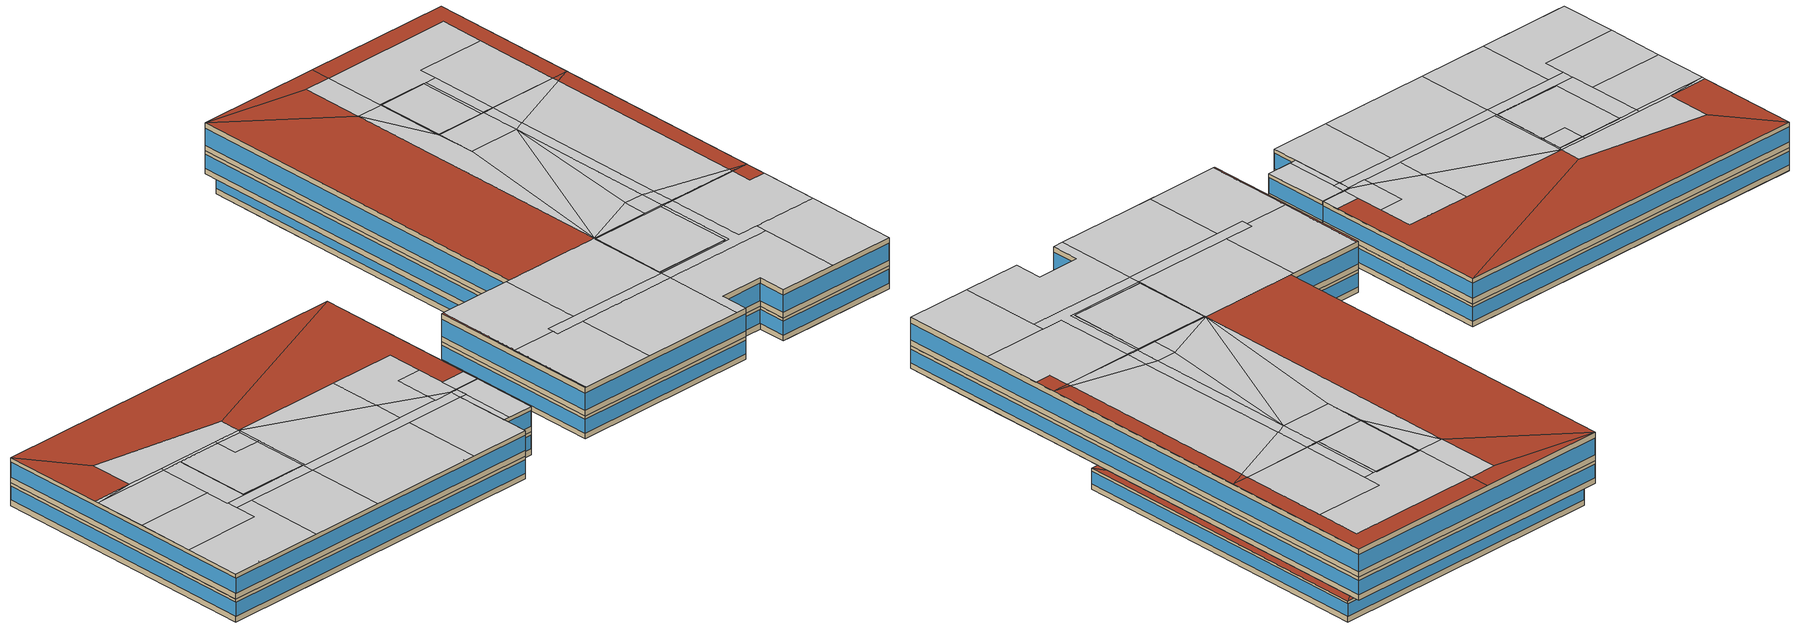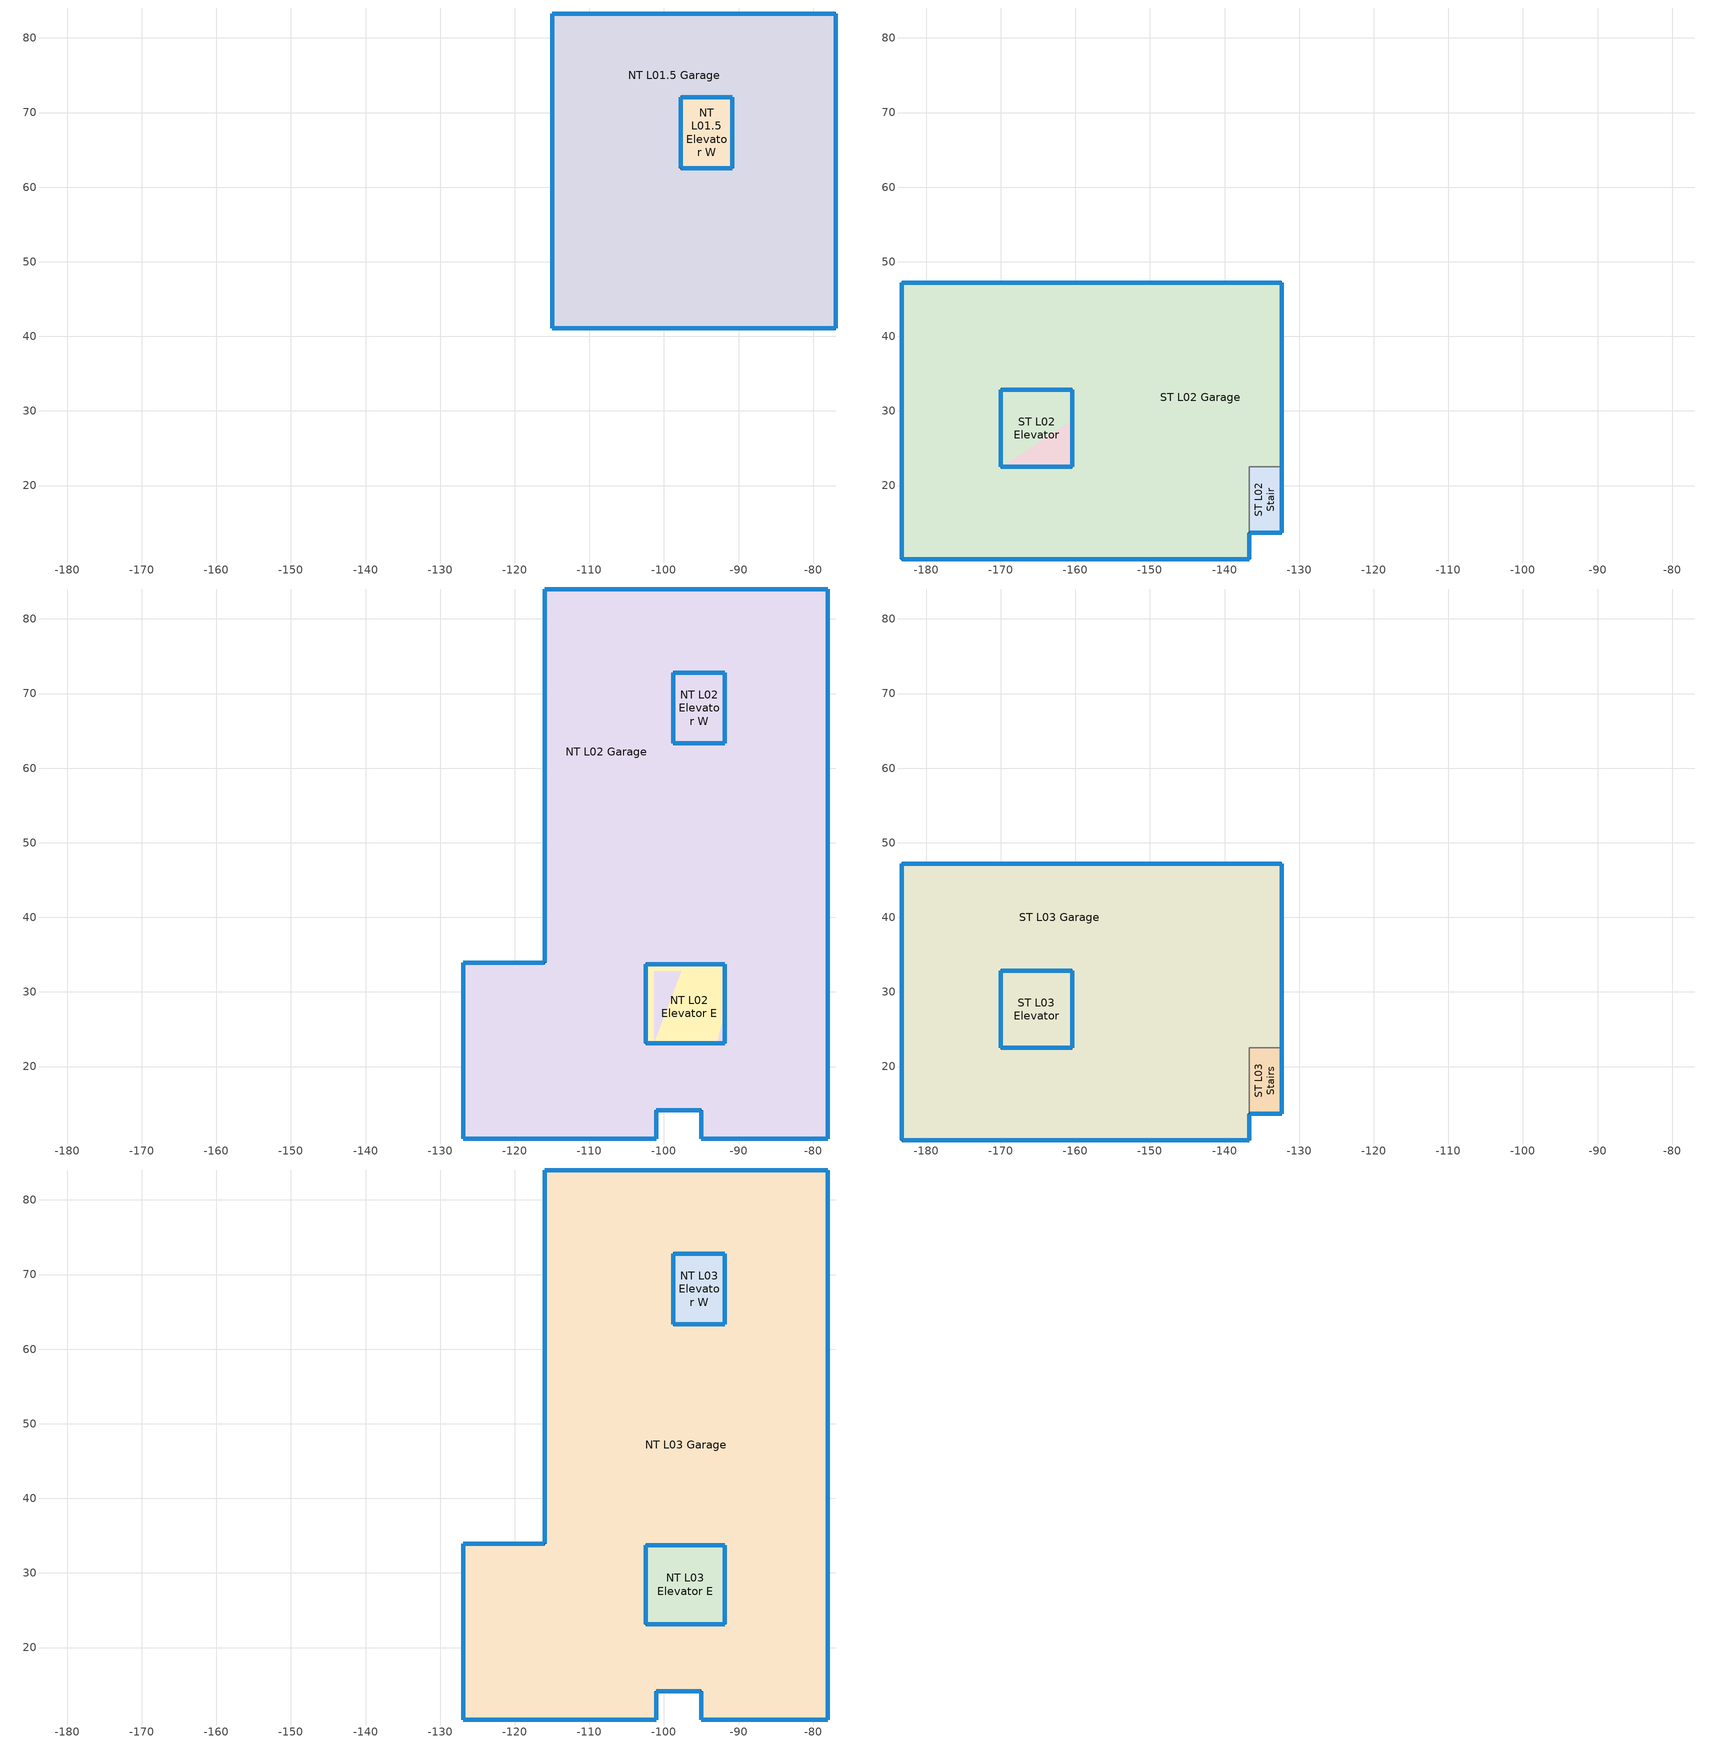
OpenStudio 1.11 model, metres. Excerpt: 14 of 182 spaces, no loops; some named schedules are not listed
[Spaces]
NT L01.5 Garage
 floor to NT L01 Elec: -76.99,83.25 -76.99,62.55 -82.23,62.55 -82.23,83.25 z3.66
 floor to NT L01 Misc: -76.99,62.55 -76.99,41.09 -82.23,41.09 -82.23,62.55 z3.66
 floor to NT L01 Garage Dn: -101.52,62.55 -101.52,41.09 -108.67,41.09 -108.67,62.55 z3.66
 floor to NT L01 Bike: -108.67,68.67 -108.67,41.09 -114.99,41.09 -114.99,68.67 z3.66
 floor to NT L01 Corridor: -97.72,72.05 -97.72,62.55 -108.67,62.55 -108.67,68.67 -114.99,68.67 -114.99,72.05 z3.66
 floor to NT L01 Storage: -82.23,62.55 -82.23,41.09 -101.52,41.09 -101.52,62.55 z3.66
 floor to NT L01 Garage Up: -114.99,83.25 -82.23,83.25 -82.23,62.55 -90.81,62.55 -90.81,72.05 -114.99,72.05 z3.66
 floor ground: -90.81,72.05 -90.81,62.55 -97.72,62.55 -97.72,72.05 z3.66
 wall outside: -76.99,83.25 -114.99,83.25 -114.99,41.09 -76.99,41.09 -76.99,83.25 z3.66:6.45
 window: -76.99,41.12 -76.99,83.23 / -77.02,83.25 -114.97,83.25 / -114.97,41.09 -77.02,41.09 / -114.99,83.23 -114.99,41.12 z4.42:6.1
 roof outside: -76.99,41.09 -78.01,42.61 -78.01,41.09 z6.45; -76.99,41.09 -76.99,83.25 -78.01,82.54 -78.01,42.61 -85.4,53.68 -78.44,82.23 -78.79,81.99 -88.11,57.74 z6.45; -78.79,81.99 -78.44,82.23 -78.2,83.25 -78.3,83.25 z6.45; -78.01,82.54 -76.99,83.25 -78.01,83.25 z6.45; -88.46,41.09 -85.4,53.68 -88.11,57.74 -94.5,41.09 z6.45
NT L01.5 Elevator W
 floor to NT L01 Elevator W: -90.81,72.05 -90.81,62.55 -97.72,62.55 -97.72,72.05 z3.66
 wall outside: -97.72,72.05 -97.72,62.55 -90.81,62.55 -90.81,72.05 -97.72,72.05 z3.66:6.45
 window: -90.84,72.05 -97.7,72.05 / -97.72,72.03 -97.72,62.58 / -90.81,62.58 -90.81,72.03 / -97.7,62.55 -90.84,62.55 z4.42:6.11
 roof outside: -90.81,62.55 -90.81,72.05 -97.72,72.05 -97.72,62.55 z6.45
ST L02 Garage
 floor to ST L01 Retail S: -169.96,22.5 -169.96,10.15 -183.22,10.15 -183.22,22.5 z5.18
 floor ground: -183.22,10.15 -136.66,10.15 -183.24,10.15 z5.18; -183.24,47.19 -183.22,22.5 -183.22,10.15 -183.24,10.15 z5.18; -141.63,41.09 -132.34,41.09 -132.34,22.5 -160.41,22.5 -160.41,28.77 -160.43,28.75 -160.43,22.5 -169.96,22.5 z5.18; -183.22,47.19 -183.22,22.5 -183.24,47.19 z5.18; -160.41,32.86 -160.43,32.86 -160.43,28.75 -169.96,22.5 -169.98,22.5 -169.98,32.86 -169.96,32.86 z5.18; -141.63,41.09 -132.34,41.09 -132.34,22.5 -169.96,22.5 z5.18
 floor to ST L01 Elec: -161.02,47.19 -132.34,47.19 -141.63,41.09 -161.02,41.09 z5.18; -132.34,47.19 -132.34,41.09 -141.63,41.09 z5.18
 floor to ST L01 Retail SE: -160.41,22.5 -136.66,22.5 -136.66,10.15 -160.41,10.15 z5.18
 floor to ST L01 Elevator: -160.41,32.86 -160.41,28.77 -160.43,28.75 -160.43,32.86 z5.18; -160.41,28.77 -160.41,22.5 -160.43,22.5 -160.43,28.75 z5.18
 floor to ST L01 Retail W: -183.22,47.19 -169.96,47.19 -169.96,32.86 -169.98,32.86 -169.98,22.5 -183.22,22.5 z5.18
 floor to ST L01 Garage: -161.02,47.19 -161.02,41.09 -141.63,41.09 -154.17,32.86 -169.96,32.86 -169.96,47.19 z5.18
 floor to ST L01 Loading: -154.17,32.86 -160.41,28.77 -160.41,32.86 z5.18
 floor to ST L01 Lobby: -169.96,22.5 -160.41,22.5 -160.41,10.15 -169.96,10.15 z5.18
 wall outside: -132.34,22.5 -132.34,47.19 -183.24,47.19 -183.24,10.15 -136.66,10.15 -136.66,13.66 z5.18:8.23
 wall to ST L02 Stair: -136.66,13.66 -136.66,22.5 -132.34,22.5 z5.18:8.23
 window: -136.66,10.18 -136.66,13.63 z5.94:7.8; -132.34,22.52 -132.34,47.16 z5.94:7.78; -183.24,47.16 -183.24,10.18 / -183.22,10.15 -136.68,10.15 / -132.37,47.19 -183.22,47.19 z5.94:7.77
ST L02 Stair
 floor to ST L01 Stairs: -136.63,22.5 -132.34,22.5 -132.34,13.66 -136.63,13.66 z5.18
 floor to ST L01 Retail SE: -136.63,22.5 -136.63,13.66 -136.66,13.66 -136.66,22.5 z5.18
 wall outside: -136.66,13.66 -132.34,13.66 -132.34,22.5 z5.18:8.23
 window: -132.34,13.68 -132.34,22.47 z5.94:7.78; -136.63,13.66 -132.37,13.66 z5.94:7.79
ST L02 Elevator
 floor to ST L01 Elevator: -169.96,32.86 -160.43,32.86 -160.43,22.5 -169.96,22.5 z5.18
 floor to ST L01 Retail W: -169.96,32.86 -169.96,22.5 -169.98,22.5 -169.98,32.86 z5.18
 wall outside: -160.43,32.86 -169.98,32.86 -169.98,22.5 -160.43,22.5 -160.43,32.86 z5.18:8.23
 window: -160.46,32.86 -169.96,32.86 / -160.43,22.52 -160.43,32.84 / -169.98,32.84 -169.98,22.52 / -169.96,22.5 -160.46,22.5 z5.94:7.78
 roof outside: -160.43,22.5 -160.43,32.86 -169.98,32.86 -169.98,22.5 z8.23
NT L02 Garage
 floor to NT L01 Mgmt: -102.41,30.13 -102.41,23.15 -101.39,23.15 -101.39,22.4 -115.55,22.4 -115.55,30.13 z6.45
 floor ground: -116.01,33.92 -115.55,30.13 -115.55,22.4 -126.93,10.31 -126.93,33.92 z6.45; -91.83,27.26 -91.83,23.15 -92.83,23.15 z6.45; -78.01,84.01 -90.46,32.86 -91.83,32.86 -91.83,27.26 -94.01,18.29 -94.01,22.4 -93.01,22.4 -92.83,23.15 -101.39,23.15 z6.45; -115.55,22.4 -115.55,11.99 -101.03,11.99 -101.03,10.31 -126.93,10.31 z6.45; -78.01,41.09 -78.01,32.86 -90.46,32.86 -88.46,41.09 z6.45; -78.01,84.01 -78.3,83.25 -78.35,83.25 z6.45; -94.5,41.09 -101.39,23.15 -102.41,23.15 -102.41,30.13 -97.45,41.09 z6.45; -78.01,84.01 -78.01,83.25 -78.2,83.25 z6.45; -78.01,84.01 -78.35,83.25 -114.99,83.25 -114.99,41.09 -97.45,41.09 -102.41,30.13 -115.55,30.13 -116.01,33.92 -116.01,84.01 z6.45; -94.01,13.36 -94.01,10.31 -95.03,10.31 -95.03,13.36 z6.45
 floor to NT L01 Lobby: -101.39,22.4 -101.03,14.11 -101.03,11.99 -115.55,11.99 -115.55,22.4 z6.45; -94.01,18.29 -94.01,13.36 -95.03,13.36 -95.03,14.11 z6.45; -94.01,22.4 -94.01,18.29 -95.03,14.11 -101.03,14.11 -101.39,22.4 z6.45
 floor to NT L01.5 Garage: -78.35,83.25 -78.99,81.85 -91.83,72.81 -98.74,72.81 -114.99,83.25 z6.45; -78.79,81.99 -88.11,57.74 -89.18,59.35 -78.99,81.85 z6.45; -85.4,53.68 -78.01,42.61 -78.01,41.09 -88.46,41.09 z6.45; -114.99,83.25 -98.74,72.81 -98.74,63.31 -114.99,41.09 z6.45; -89.18,59.35 -88.11,57.74 -94.5,41.09 -97.45,41.09 z6.45; -78.3,83.25 -78.79,81.99 -78.99,81.85 -78.35,83.25 z6.45; -78.01,82.54 -78.01,42.61 -85.4,53.68 -78.44,82.23 z6.45; -78.99,81.85 -89.18,59.35 -91.83,63.31 -91.83,72.81 z6.45; -78.01,83.25 -78.01,82.54 -78.44,82.23 -78.2,83.25 z6.45; -91.83,63.31 -89.18,59.35 -97.45,41.09 -114.99,41.09 -98.74,63.31 z6.45; -91.83,72.81 -91.83,63.31 -98.74,63.31 -98.74,72.81 z6.45
 floor to NT L01 Loading: -78.01,32.86 -78.01,22.4 -90.81,22.4 -90.81,31.43 -90.46,32.86 z6.45; -90.46,32.86 -90.81,31.43 -90.81,32.86 z6.45
 floor to NT L01 Elevator E: -90.81,31.43 -90.81,22.4 -93.01,22.4 z6.45; -92.83,23.15 -93.01,22.4 -101.39,22.4 -101.39,23.15 z6.45; -90.81,32.86 -90.81,31.43 -91.83,27.26 -91.83,32.86 z6.45
 floor to NT L01 Retail: -78.01,22.4 -78.01,10.31 -94.01,10.31 -94.01,18.29 -93.01,22.4 z6.45
 wall outside: -95.03,10.31 -78.01,10.31 -78.01,84.01 -116.01,84.01 -116.01,33.92 -126.93,33.92 -126.93,10.31 -101.03,10.31 -101.03,14.11 -95.03,14.11 -95.03,10.31 z6.45:9.5
 window: -101,14.11 -95.05,14.11 z7.21:9.06; -78.04,84.01 -115.98,84.01 / -78.01,10.33 -78.01,83.99 / -116.01,83.99 -116.01,33.95 z7.21:9.04; -101.03,10.33 -101.03,14.09 / -95.03,14.09 -95.03,10.33 z7.21:9.07; -126.93,33.9 -126.93,10.33 / -126.9,10.31 -101.05,10.31 / -116.03,33.92 -126.9,33.92 / -95,10.31 -78.04,10.31 z7.21:9.05
 roof outside: -78.01,63.31 -78.01,84.01 -98.74,84.01 -98.74,72.81 -91.83,72.81 -91.83,63.31 z9.5; -102.41,10.31 -102.41,33.72 -78.01,33.72 -78.01,63.31 -98.74,63.31 -98.74,84.01 -116.01,84.01 -116.01,33.92 -126.93,33.92 -126.93,10.31 z9.5
NT L02 Elevator E
 floor to NT L01 Mgmt: -101.39,30.13 -101.39,23.15 -102.41,23.15 -102.41,30.13 z6.45
 floor to NT L01 Elevator E: -91.83,32.86 -91.83,23.15 -101.39,23.15 -101.39,32.86 z6.45
 floor ground: -91.83,33.72 -91.83,32.86 -101.39,32.86 -101.39,30.13 -102.41,30.13 -102.41,33.72 z6.45
 wall outside: -102.41,33.72 -102.41,23.15 -91.83,23.15 -91.83,33.72 -102.41,33.72 z6.45:9.5
 window: -91.85,33.72 -102.38,33.72 / -102.41,33.7 -102.41,23.18 / -102.38,23.15 -91.85,23.15 / -91.83,23.18 -91.83,33.7 z7.21:9.05
 roof outside: -91.83,23.15 -91.83,33.72 -102.41,33.72 -102.41,23.15 z9.5
NT L02 Elevator W
 floor ground: -91.83,72.81 -91.83,63.31 -98.74,63.31 -98.74,72.81 z6.45
 wall outside: -98.74,72.81 -98.74,63.31 -91.83,63.31 -91.83,72.81 -98.74,72.81 z6.45:9.5
 window: -98.74,72.79 -98.74,63.34 / -91.83,63.34 -91.83,72.79 z7.21:9.05; -98.71,63.31 -91.85,63.31 / -91.85,72.81 -98.71,72.81 z7.21:9.06
 roof outside: -91.83,63.31 -91.83,72.81 -98.74,72.81 -98.74,63.31 z9.5
ST L03 Garage
 floor ground: -160.43,32.86 -160.43,22.5 -169.98,22.5 -169.98,32.86 z8.23
 floor to ST L02 Garage: -169.98,32.86 -169.98,22.5 -183.24,10.15 -183.24,32.86 z8.23; -160.43,22.5 -160.43,10.15 -183.24,10.15 -169.98,22.5 z8.23; -132.34,47.19 -160.43,32.86 -169.98,32.86 -183.24,47.19 z8.23; -160.43,32.86 -136.66,22.5 -136.66,10.15 -160.43,22.5 z8.23; -132.34,47.19 -132.34,22.5 -136.66,22.5 -160.43,32.86 z8.23; -160.43,22.5 -136.66,10.15 -160.43,10.15 z8.23; -183.24,47.19 -169.98,32.86 -183.24,32.86 z8.23
 wall outside: -132.34,22.5 -132.34,47.19 -183.24,47.19 -183.24,10.15 -136.66,10.15 -136.66,13.66 z8.23:11.58
 wall to ST L03 Stairs: -136.66,13.66 -136.66,22.5 -132.34,22.5 z8.23:11.58
 window: -136.66,10.18 -136.66,13.63 z8.99:11.03; -132.34,22.52 -132.34,47.16 / -183.22,10.15 -136.68,10.15 / -132.37,47.19 -183.22,47.19 / -183.24,47.16 -183.24,10.18 z8.99:11.01
 ceiling to ST L04 Restroom: -160.43,29.99 -160.43,32.86 -163.94,32.86 -163.94,29.99 z11.58; -160.43,32.86 -160.13,33.32 -163.94,33.32 -163.94,32.86 z11.58; -160.13,29.99 -160.13,33.32 -160.43,32.86 -160.43,29.99 z11.58
 ceiling to ST L04 Kitchen: -160.13,33.32 -160.13,36.22 -177.76,39.31 -177.76,33.32 z11.58
 ceiling to ST L04 Apt SW: -172.65,17.94 -172.65,25.6 -183.24,25.6 -183.24,17.94 z11.58
 ceiling to ST L04 Apt SE: -160.43,10.15 -160.43,20.87 -170.22,20.87 -170.22,10.15 z11.58; -144.9,10.15 -144.9,20.87 -160.43,20.87 -160.43,10.15 z11.58
 ceiling to ST L04 Apt Corner W: -183.24,32.86 -177.76,33.32 -183.24,33.32 z11.58; -172.65,25.6 -172.65,32.86 -183.24,32.86 -183.24,25.6 z11.58; -172.65,32.86 -172.65,33.32 -177.76,33.32 -183.24,32.86 z11.58
 ceiling to ST L04 Stair Ext: -132.34,22.5 -132.34,24.78 -135.74,24.78 -135.74,22.5 z11.58
 ceiling to ST L04 Apt NW: -144.9,26.3 -144.9,33.32 -160.13,33.32 z11.58; -144.9,22.39 -144.9,26.3 -160.13,33.32 -160.13,22.39 z11.58
 ceiling to ST L04 Elevator: -160.43,22.5 -160.43,29.99 -163.94,29.99 -163.94,32.86 -169.98,32.86 -169.98,22.5 z11.58; -163.94,32.86 -163.94,33.32 -172.65,33.32 -172.65,32.86 z11.58; -160.13,22.39 -160.13,29.99 -160.43,29.99 -160.43,22.39 z11.58; -160.43,22.39 -160.43,22.5 -169.98,22.5 -169.98,32.86 -172.65,32.86 -172.65,22.39 z11.58
 ceiling to ST L04 Apt Corner S: -170.22,10.15 -170.22,20.87 -172.65,20.87 -172.65,17.94 -183.24,17.94 -183.24,10.15 z11.58
 ceiling to ST L04 Stair Int: -135.74,22.5 -135.74,28.54 -139.17,28.54 -139.17,23.66 -136.66,22.5 z11.58; -136.66,22.39 -136.66,22.5 -139.17,23.66 -139.17,22.39 z11.58
 ceiling to ST L04 Apt Corner N: -139.17,23.66 -139.17,28.54 -135.74,28.54 -135.74,33.32 -144.9,33.32 -144.9,26.3 z11.58; -139.17,22.39 -139.17,23.66 -144.9,26.3 -144.9,22.39 z11.58
 ceiling to ST L04 Apt Corner E: -136.66,10.15 -136.66,20.87 -144.9,20.87 -144.9,10.15 z11.58
 ceiling to ST L04 Corridor: -160.43,20.87 -136.66,20.87 -136.66,22.39 -160.43,22.39 z11.58; -160.43,20.87 -160.43,22.39 -172.65,22.39 -172.65,20.87 z11.58
 roof outside: -160.13,36.22 -132.34,47.19 -183.24,47.19 -177.76,39.31 z11.58; -146.31,10.15 -146.31,10.41 -151.09,10.41 -151.09,10.15 z11.58; -177.76,33.32 -177.76,39.31 -183.24,47.19 -183.24,33.32 z11.58; -179.33,10.15 -179.33,10.43 -182.38,10.43 -182.38,10.15 z11.58; -132.34,24.78 -132.34,47.19 -160.13,36.22 -160.13,33.32 -135.74,33.32 -135.74,24.78 z11.58
ST L03 Stairs
 floor to ST L02 Stair: -132.34,22.5 -132.34,13.66 -136.66,13.66 -136.66,22.5 z8.23
 wall outside: -136.66,13.66 -132.34,13.66 -132.34,22.5 z8.23:11.58
 window: -132.34,13.68 -132.34,22.47 z8.99:11.01; -136.63,13.66 -132.37,13.66 z8.99:11.03
 ceiling to ST L04 Stair Ext: -132.34,13.66 -132.34,22.5 -135.74,22.5 -135.74,13.66 z11.58
 ceiling to ST L04 Stair Int: -135.74,22.39 -135.74,22.5 -136.66,22.5 -136.66,22.39 z11.58
 ceiling to ST L04 Apt Corner E: -135.74,13.66 -135.74,20.87 -136.66,20.87 -136.66,13.66 z11.58
 ceiling to ST L04 Corridor: -135.74,20.87 -135.74,22.39 -136.66,22.39 -136.66,20.87 z11.58
ST L03 Elevator
 floor to ST L02 Garage: -160.43,32.86 -160.43,22.5 -169.98,22.5 -169.98,32.86 z8.23
 wall outside: -160.43,32.86 -169.98,32.86 -169.98,22.5 -160.43,22.5 -160.43,32.86 z8.23:11.58
 window: -169.96,22.5 -160.46,22.5 / -169.98,32.84 -169.98,22.52 / -160.46,32.86 -169.96,32.86 / -160.43,22.52 -160.43,32.84 z8.99:11.01
 roof outside: -160.43,22.5 -160.43,32.86 -169.98,32.86 -169.98,22.5 z11.58
NT L03 Garage
 floor to NT L02 Garage: -116.01,84.01 -78.01,84.01 -78.01,10.31 -95.03,10.31 -95.03,14.11 -101.03,14.11 -101.03,10.31 -126.93,10.31 -126.93,33.92 -116.01,33.92 z9.5
 wall outside: -95.03,10.31 -78.01,10.31 -78.01,84.01 -116.01,84.01 -116.01,33.92 -126.93,33.92 -126.93,10.31 -101.03,10.31 -101.03,14.11 -95.03,14.11 -95.03,10.31 z9.5:13.26
 window: -101.03,10.33 -101.03,14.09 / -95.03,14.09 -95.03,10.33 z10.26:12.55; -101,14.11 -95.05,14.11 z10.26:12.54; -126.9,10.31 -101.05,10.31 / -116.01,83.99 -116.01,33.95 / -95,10.31 -78.04,10.31 / -78.04,84.01 -115.98,84.01 / -78.01,10.33 -78.01,83.99 / -126.93,33.9 -126.93,10.33 z10.26:12.52; -116.03,33.92 -126.9,33.92 z10.26:12.53
 ceiling to NT L04-05 Fitness: -91.83,72.77 -91.83,72.81 -98.74,72.81 -98.74,72.77 z13.26; -89.94,72.77 -89.94,75.26 -80.29,75.26 -80.29,81.32 -98.74,81.32 -98.74,72.81 -91.83,72.81 -91.83,72.77 z13.26; -98.74,72.77 -98.74,81.32 -102.34,81.32 -102.34,72.77 z13.26
 ceiling to NT L04 Apt NW: -102.34,23.15 -102.34,33.72 -102.41,33.72 -102.41,23.15 z13.26; -102.34,22.88 -102.34,23.15 -102.41,23.15 -102.41,22.88 z13.26; -102.41,22.88 -102.41,33.72 -102.34,33.72 -102.34,33.92 -116.5,33.92 -116.5,22.88 z13.26
 ceiling to NT L04 Elevator E: -91.83,23.15 -91.83,33.72 -102.34,33.72 -102.34,23.15 z13.26; -91.46,22.88 -91.46,33.72 -91.83,33.72 -91.83,23.15 -102.34,23.15 -102.34,22.88 z13.26; -91.46,33.72 -91.46,33.92 -94.21,33.92 -102.34,33.72 z13.26; -102.34,33.72 -94.21,33.92 -102.34,33.92 z13.26
 ceiling to NT L04 Apt Corner E: -78.01,10.31 -78.01,22.88 -87.02,22.88 -87.02,10.31 z13.26
 ceiling to NT L04 Corridor: -102.41,21.35 -102.41,22.88 -120.54,22.88 -120.54,21.35 z13.26; -91.46,57.92 -89.94,58.53 -89.94,63.23 -91.46,63.22 z13.26; -87.02,21.35 -87.02,22.88 -89.94,22.88 -89.94,33.72 -91.46,33.72 -91.46,22.88 -102.41,22.88 -102.41,21.35 z13.26; -91.46,63.22 -89.94,63.23 -89.94,63.31 -91.46,63.31 z13.26; -89.94,63.31 -89.94,72.77 -91.46,72.77 -91.46,63.31 z13.26; -89.94,36.79 -89.94,58.53 -91.46,57.92 -91.46,37.18 z13.26; -89.94,33.9 -89.94,36.79 -91.46,37.18 -91.46,33.92 z13.26; -89.94,33.72 -89.94,33.9 -91.46,33.92 -91.46,33.72 z13.26
 ceiling to NT L04 Elevator W: -91.83,63.31 -91.83,72.77 -98.59,72.77 -98.59,63.31 z13.26; -91.46,63.31 -91.46,72.77 -91.83,72.77 -91.83,63.31 z13.26; -91.46,63.22 -91.46,63.31 -98.59,63.31 -98.59,63.22 z13.26
 ceiling to NT L04 Gym Restroom: -91.46,57.92 -91.46,63.22 -98.59,63.22 -98.59,57.92 z13.26
 ceiling to NT L04-05 Gym: -102.34,33.92 -98.59,57.92 -98.74,63.31 -102.34,72.77 z13.26; -98.74,63.31 -98.74,72.77 -102.34,72.77 z13.26; -102.34,33.92 -91.46,57.92 -98.59,57.92 z13.26; -98.59,57.92 -98.59,63.22 -98.74,63.31 z13.26; -98.59,63.22 -98.59,63.31 -98.74,63.31 z13.26; -98.59,63.31 -98.59,72.77 -98.74,72.77 -98.74,63.31 z13.26; -94.21,33.92 -94.21,37.18 -102.34,33.92 z13.26; -102.34,33.92 -94.21,37.18 -91.46,57.92 z13.26; -91.46,37.18 -91.46,57.92 -94.21,37.18 z13.26
 ceiling to NT L04 Elec: -91.46,33.92 -91.46,37.18 -94.21,37.18 -94.21,33.92 z13.26
 ceiling to NT L04 Apt NE: -89.94,58.53 -80.29,62.4 -80.29,63.3 -89.94,63.23 z13.26; -78.01,22.88 -78.01,30.87 -80.29,30.87 -80.29,33.72 -89.94,33.72 -89.94,22.88 z13.26; -89.94,63.23 -80.29,63.3 -80.29,63.31 -89.94,63.31 z13.26; -80.29,63.31 -80.29,75.26 -89.94,75.26 -89.94,63.31 z13.26; -80.29,34.31 -80.29,62.4 -89.94,58.53 -89.94,36.79 z13.26; -80.29,33.76 -80.29,34.31 -89.94,36.79 -89.94,33.9 z13.26; -80.29,33.72 -80.29,33.76 -89.94,33.9 -89.94,33.72 z13.26
 ceiling to NT L04 Apt SE: -102.41,10.31 -101.03,10.31 -101.03,14.11 -95.03,14.11 -95.03,10.31 -87.02,10.31 -87.02,21.35 -102.41,21.35 z13.26; -102.41,10.31 -102.41,21.35 -116.5,21.35 -116.5,10.31 z13.26
 ceiling to NT L04 Apt Corner S: -116.5,10.31 -116.5,21.35 -120.54,21.35 -120.54,22.1 -126.67,22.1 -126.67,10.31 z13.26
 ceiling to NT L04 Apt Corner W: -120.54,22.1 -120.54,22.88 -116.5,22.88 -116.5,33.92 -126.67,33.92 -126.67,22.1 z13.26
 roof outside: -98.74,81.32 -98.74,84.01 -116.01,84.01 -102.34,81.32 z13.26; -102.34,72.77 -102.34,81.32 -116.01,84.01 z13.26; -102.34,33.92 -102.34,72.77 -116.01,84.01 -116.01,33.92 z13.26; -80.29,62.4 -78.01,63.31 -80.29,63.3 z13.26; -78.01,30.87 -78.01,33.72 -80.29,33.72 -80.29,30.87 z13.26; -80.29,63.3 -78.01,63.31 -80.29,63.31 z13.26; -78.01,63.31 -78.01,84.01 -98.74,84.01 -98.74,81.32 -80.29,81.32 -80.29,63.31 z13.26; -78.01,33.72 -78.01,63.31 -80.29,62.4 -80.29,34.31 z13.26; -78.01,33.72 -80.29,34.31 -80.29,33.76 z13.26; -78.01,33.72 -80.29,33.76 -80.29,33.72 z13.26; -126.67,10.31 -126.67,33.92 -126.93,33.92 -126.93,10.31 z13.26
NT L03 Elevator E
 floor to NT L02 Garage: -91.83,33.72 -91.83,23.15 -102.41,23.15 -102.41,33.72 z9.5
 wall outside: -102.41,33.72 -102.41,23.15 -91.83,23.15 -91.83,33.72 -102.41,33.72 z9.5:13.26
 window: -91.83,23.18 -91.83,33.7 / -91.85,33.72 -102.38,33.72 / -102.41,33.7 -102.41,23.18 / -102.38,23.15 -91.85,23.15 z10.26:12.53
 roof outside: -91.83,23.15 -91.83,33.72 -102.41,33.72 -102.41,23.15 z13.26
NT L03 Elevator W
 floor to NT L02 Garage: -91.83,72.81 -91.83,63.31 -98.74,63.31 -98.74,72.81 z9.5
 wall outside: -98.74,72.81 -98.74,63.31 -91.83,63.31 -91.83,72.81 -98.74,72.81 z9.5:13.26
 window: -91.83,63.34 -91.83,72.79 / -98.74,72.79 -98.74,63.34 / -98.71,63.31 -91.85,63.31 / -91.85,72.81 -98.71,72.81 z10.26:12.53
 roof outside: -91.83,63.31 -91.83,72.81 -98.74,72.81 -98.74,63.31 z13.26
[Building]
Building 1: North Axis {deg}=315; Space Type=90.1-2007 - MidriseApartment - Apartment; Default Construction Set=90.1-2007 - CZ5-6 - MidriseApartment
[ClimateZones]
Climate Zone Institution Name 1=ASHRAE; Climate Zone Document Name 1=ANSI/ASHRAE Standard 169; Climate Zone Document Year 1=2006; Climate Zone Institution Name 2=CEC; Climate Zone Document Name 2=California Climate Zone Descriptions; Climate Zone Document Year 2=1995
[Site]
Denver Intl Ap: Latitude {deg}=39.83; Longitude {deg}=-104.65; Time Zone {hr}=-7; Elevation {m}=1650
[SizingPeriod:DesignDay] Barometric Pressure {Pa}=83011; Sky Clearness=0; Rain Indicator=0; Snow Indicator=0; Day of Month=21; Daylight Saving Time Indicator=0; Dry-Bulb Temperature Range Modifier Type=DefaultMultipliers
Name | Maximum Dry-Bulb Temperature {C} | Daily Dry-Bulb Temperature Range {deltaC} | Humidity Indicating Conditions at Maximum Dry-Bulb | Wind Speed {m/s} | Wind Direction {deg} | Month | Day Type | Humidity Indicating Type | Solar Model Indicator | ASHRAE Taub | ASHRAE Taud
Denver Intl Ap Ann Hum_n 99.6% Condns DP=>MCDB | -11.7 | 0 | -21.5 | 3.3 | 160 | 12 | WinterDesignDay | Dewpoint | ASHRAEClearSky
Denver Intl Ap Ann Clg .4% Condns DB=>MWB | 34.6 | 15.2 | 15.7 | 4.2 | 80 | 7 | SummerDesignDay | Wetbulb | ASHRAETau | 0.424 | 2.012
Denver Intl Ap Ann Htg 99.6% Condns DB | -17.4 | 0 | -17.4 | 3.3 | 160 | 12 | WinterDesignDay | Wetbulb | ASHRAEClearSky
Denver Intl Ap Ann Clg .4% Condns DP=>MDB | 19.9 | 15.2 | 16 | 4.2 | 80 | 7 | SummerDesignDay | Dewpoint | ASHRAETau | 0.424 | 2.012
[Construction]
ExtSlabCarpet 4in ClimateZone 1-8: MAT-CC05 4 HW CONCRETE, CP02 CARPET PAD
Interior Floor: F16 Acoustic tile, F05 Ceiling air space resistance, M11 100mm lightweight concrete
Interior Wall: G01a 19mm gypsum board, F04 Wall air space resistance, G01a 19mm gypsum board
Interior Ceiling: M11 100mm lightweight concrete, F05 Ceiling air space resistance, F16 Acoustic tile
Exterior Door: F08 Metal surface, I01 25mm insulation board
Interior Window: Clear 3mm
Interior Door; Interior Partition: G05 25mm wood
ASHRAE 90.1-2007 ExtWall SteelFrame ClimateZone alt-res 2-6: Wood Siding, Steel Frame Wall Insulation R-13.81 IP, 1/2IN Gypsum
ASHRAE 90.1-2007 ExtRoof IEAD ClimateZone 2-8: Roof Membrane, IEAD Roof Insulation R-19.72 IP, Metal Decking
15023 Window Curtainwall: Viracon VUE1-30 Curtainwall
[Material] Thermal Absorptance=0.9
Name | Roughness | Thickness {m} | Conductivity {W/m-K} | Density {kg/m3} | Specific Heat {J/kg-K} | Solar Absorptance | Visible Absorptance
MAT-CC05 4 HW CONCRETE | Rough | 0.1016 | 1.311 | 2240 | 836.8 | 0.85 | 0.85
1/2IN Gypsum | Smooth | 0.0127 | 0.16 | 784.9 | 830 | 0.4 | 0.4
Roof Membrane | VeryRough | 0.00950001 | 0.16 | 1121.29 | 1460 | 0.7 | 0.7
Metal Decking | MediumSmooth | 0.0015 | 45.006 | 7680 | 418.4 | 0.6 | 0.6
F16 Acoustic tile | MediumSmooth | 0.0191 | 0.06 | 368 | 590 | 0.3 | 0.3
M11 100mm lightweight concrete | MediumRough | 0.1016 | 0.53 | 1280 | 840 | 0.5 | 0.5
G01a 19mm gypsum board | MediumSmooth | 0.019 | 0.16 | 800 | 1090 | 0.4 | 0.4
F08 Metal surface | Smooth | 0.0008 | 45.28 | 7824 | 500 | 0.7 | 0.7
I01 25mm insulation board | MediumRough | 0.0254 | 0.03 | 43 | 1210 | 0.6 | 0.6
G05 25mm wood | MediumSmooth | 0.0254 | 0.15 | 608 | 1630 | 0.5 | 0.5
Wood Siding | MediumSmooth | 0.01 | 0.11 | 544.62 | 1210 | 0.78 | 0.78
Steel Frame Wall Insulation R-13.81 IP | MediumRough | 0.143822 | 0.049 | 265 | 836.8 | 0.7 | 0.7
IEAD Roof Insulation R-19.72 IP | MediumRough | 0.170137 | 0.049 | 265 | 836.8 | 0.7 | 0.7
[Material:NoMass]
CP02 CARPET PAD: Roughness=Smooth; Thermal Resistance {m2-K/W}=0.1; Thermal Absorptance=0.9; Solar Absorptance=0.8; Visible Absorptance=0.8
[Material:AirGap]
Name | Thermal Resistance {m2-K/W}
F05 Ceiling air space resistance | 0.18
F04 Wall air space resistance | 0.15
[WindowMaterial:Glazing]
Clear 3mm: Optical Data Type=SpectralAverage; Thickness {m}=0.003; Solar Transmittance at Normal Incidence=0.837; Front Side Solar Reflectance at Normal Incidence=0.075; Back Side Solar Reflectance at Normal Incidence=0; Visible Transmittance at Normal Incidence=0.898; Front Side Visible Reflectance at Normal Incidence=0.081; Back Side Visible Reflectance at Normal Incidence=0; Infrared Transmittance at Normal Incidence=0; Front Side Infrared Hemispherical Emissivity=0.84; Back Side Infrared Hemispherical Emissivity=0.84; Conductivity {W/m-K}=0.9; Dirt Correction Factor for Solar and Visible Transmittance=1; Solar Diffusing=No
[DefaultConstructionSet]
90.1-2007 - CZ5-6 - MidriseApartment: Default Exterior Surface Constructions=Default Surface Constructions 25; Default Interior Surface Constructions=Default Surface Constructions 26; Default Ground Contact Surface Constructions=Default Surface Constructions 27; Default Exterior SubSurface Constructions=Default Sub Surface Constructions 17; Default Interior SubSurface Constructions=Default Sub Surface Constructions 18; Interior Partition Construction=Interior Partition
[WindowMaterial:SimpleGlazingSystem]
Viracon VUE1-30 Curtainwall: U-Factor {W/m2-K}=2.35648; Solar Heat Gain Coefficient=0.188; Visible Transmittance=0.264
[DefaultSurfaceConstructions]
Name | Floor Construction | Wall Construction | Roof Ceiling Construction
Default Surface Constructions 25 | ExtSlabCarpet 4in ClimateZone 1-8 | ASHRAE 90.1-2007 ExtWall SteelFrame ClimateZone alt-res 2-6 | ASHRAE 90.1-2007 ExtRoof IEAD ClimateZone 2-8
Default Surface Constructions 26 | Interior Floor | Interior Wall | Interior Ceiling
Default Surface Constructions 27 | ExtSlabCarpet 4in ClimateZone 1-8 | ExtSlabCarpet 4in ClimateZone 1-8 | ExtSlabCarpet 4in ClimateZone 1-8
[DefaultSubSurfaceConstructions]
Name | Fixed Window Construction | Operable Window Construction | Door Construction | Tubular Daylight Dome Construction | Tubular Daylight Diffuser Construction
Default Sub Surface Constructions 17 | 15023 Window Curtainwall | 15023 Window Curtainwall | Exterior Door | Interior Window | Interior Window
Default Sub Surface Constructions 18 | Interior Window | Interior Window | Interior Door
[DesignSpecification:OutdoorAir] Outdoor Air Method=Sum; Outdoor Air Flow per Floor Area {m3/s-m2}=0.0003048
Name | Outdoor Air Flow per Person {m3/s-person}
90.1-2007 - SmHotel - Stair Ventilation
90.1-2010 - MidriseApartment - Apartment Ventilation | 0.00235974
[ThermostatSetpoint:DualSetpoint] Heating Setpoint Temperature Schedule=MidriseApartment Apartment HtgSetp; Cooling Setpoint Temperature Schedule=MidriseApartment Apartment ClgSetp
Thermostat Setpoint Dual Setpoint 6; Thermostat Setpoint Dual Setpoint 8; Thermostat Setpoint Dual Setpoint 26; Thermostat Setpoint Dual Setpoint 30; Thermostat Setpoint Dual Setpoint 53; Thermostat Setpoint Dual Setpoint 69; Thermostat Setpoint Dual Setpoint 79; Thermostat Setpoint Dual Setpoint 84; Thermostat Setpoint Dual Setpoint 96; Thermostat Setpoint Dual Setpoint 106; Thermostat Setpoint Dual Setpoint 109; Thermostat Setpoint Dual Setpoint 156; Thermostat Setpoint Dual Setpoint 158; Thermostat Setpoint Dual Setpoint 162
[SpaceType]
Name | Default Schedule Set | Design Specification Outdoor Air Object | Standards Building Type | Standards Space Type
90.1-2007 - MidriseApartment - Apartment | 90.1-2007 - MidriseApartment - Apartment Schedule Set | 90.1-2010 - MidriseApartment - Apartment Ventilation | MidriseApartment | Apartment
Garage; Elevator NT; Elevator ST |  |  | SmallHotel | Stair
90.1-2007 - SmHotel - Stair | 90.1-2007 - SmHotel - Stair Schedule Set | 90.1-2007 - SmHotel - Stair Ventilation | SmallHotel | Stair
[DefaultScheduleSet]
Name | Number of People Schedule | People Activity Level Schedule | Lighting Schedule | Electric Equipment Schedule | Infiltration Schedule
90.1-2007 - MidriseApartment - Apartment Schedule Set | MidriseApartment Apartment Occ | MidriseApartment Activity | MidriseApartment Apartment Light | MidriseApartment Apartment Equip | MidriseApartment Infil
90.1-2007 - SmHotel - Stair Schedule Set |  |  | SmallHotel Bldg Light |  | SmallHotel Infil Half On
[Lights:Definition] Design Level Calculation Method=Watts/Area
Name | Watts per Space Floor Area {W/m2} | Fraction Radiant
90.1-2007 - MidriseApartment - Apartment Lights Definition | 5.2205
90.1-2007 - SmHotel - Stair Lights Definition | 6.78126
Lights - Garage | 0.538196 | 0
[Lights]
Name | Lights Definition | Space or SpaceType
90.1-2007 - MidriseApartment - Apartment Lights | 90.1-2007 - MidriseApartment - Apartment Lights Definition | 90.1-2007 - MidriseApartment - Apartment
90.1-2007 - SmHotel - Stair Lights | 90.1-2007 - SmHotel - Stair Lights Definition | 90.1-2007 - SmHotel - Stair
Lights 1 | Lights - Garage | Garage
[People:Definition]
90.1-2007 - MidriseApartment - Apartment People Definition: Number of People Calculation Method=People/Area; People per Space Floor Area {person/m2}=0.0283091; Fraction Radiant=0.3
[People]
90.1-2007 - MidriseApartment - Apartment People: People Definition=90.1-2007 - MidriseApartment - Apartment People Definition; Space or SpaceType=90.1-2007 - MidriseApartment - Apartment
[SpaceInfiltration:DesignFlowRate] Flow per Exterior Surface Area {m3/s-m2}=0.000226568
Name | Space or SpaceType | Design Flow Rate Calculation Method | Flow per Space Floor Area {m3/s-m2}
90.1-2007 - MidriseApartment - Apartment Infiltration | 90.1-2007 - MidriseApartment - Apartment | Flow/Area | 0.0002032
90.1-2007 - SmHotel - Stair Infiltration | 90.1-2007 - SmHotel - Stair | Flow/ExteriorArea
[ElectricEquipment:Definition]
Name | Design Level Calculation Method | Watts per Space Floor Area {W/m2} | Fraction Lost | Design Level {W}
90.1-2007 - MidriseApartment - Reduce Apartment Appliance Loads by 3% for EnergyStar | Watts/Area | 3.75876
ElectricEquipment - Appliances ENERGYSTAR | Watts/Area | 1.73299 | 0
ElectricEquipment - Elevators NT | EquipmentLevel |  |  | 2750
ElectricEquipment - Elevators ST | EquipmentLevel |  |  | 2550
[ElectricEquipment]
Name | Electric Equipment Definition | Space or SpaceType | Schedule | Multiplier
90.1-2007 - MidriseApartment - Apartment Electric Equipment | 90.1-2007 - MidriseApartment - Reduce Apartment Appliance Loads by 3% for EnergyStar | 90.1-2007 - MidriseApartment - Apartment
Electric Equipment 1 | ElectricEquipment - Appliances ENERGYSTAR | 90.1-2007 - MidriseApartment - Apartment
Electric Equipment 2 | ElectricEquipment - Elevators NT | Elevator NT | 90.1-2007 - Hotel/Motel - Elevator
Electric Equipment 4 | ElectricEquipment - Elevators ST | Elevator ST | 90.1-2007 - Hotel/Motel - Elevator | 1
[BuildingStory]
Name | Nominal Z Coordinate {m} | Nominal Floor to Floor Height {m}
NT L01.5 | 0 | 2.794
NT L02 | 0 | 3.048
ST L03 | 0 | 3.3528
NT L03 | 0 | 3.7592
ST L02
[Space]
Name | Space Type | Building Story | Thermal Zone
NT L01.5 Garage | Garage | NT L01.5 | NT L01.5 Garage
NT L01.5 Elevator W | Elevator NT | NT L01.5 | NT L01.5 Elevator W
NT L02 Garage | Garage | NT L02 | NT L02 Garage
ST L02 Garage | Garage | ST L02 | ST L02 Garage
ST L02 Stair | 90.1-2007 - SmHotel - Stair | ST L02 | ST L02 Stair
NT L02 Elevator E | Elevator NT | NT L02 | NT L02 Elevator E
ST L02 Elevator | Elevator ST | ST L02 | ST L02 Elevator
NT L02 Elevator W | Elevator NT | NT L02 | NT L02 Elevator W
ST L03 Garage | Garage | ST L03 | ST L03 Garage
ST L03 Stairs | 90.1-2007 - SmHotel - Stair | ST L03 | ST L03 Stairs
ST L03 Elevator | Elevator ST | ST L03 | ST L03 Elevator
NT L03 Garage | Garage | NT L03 | NT L03 Garage
NT L03 Elevator E | Elevator NT | NT L03 | NT L03 Elevator E
NT L03 Elevator W | Elevator NT | NT L03 | NT L03 Elevator W
[ThermalZone] Use Ideal Air Loads=No
Name | Thermostat
ST L02 Stair | Thermostat Setpoint Dual Setpoint 53
ST L03 Garage | Thermostat Setpoint Dual Setpoint 8
NT L03 Garage | Thermostat Setpoint Dual Setpoint 69
NT L03 Elevator W | Thermostat Setpoint Dual Setpoint 106
ST L03 Elevator | Thermostat Setpoint Dual Setpoint 6
NT L02 Elevator W | Thermostat Setpoint Dual Setpoint 158
NT L02 Elevator E | Thermostat Setpoint Dual Setpoint 84
NT L01.5 Garage | Thermostat Setpoint Dual Setpoint 109
NT L01.5 Elevator W | Thermostat Setpoint Dual Setpoint 26
NT L03 Elevator E | Thermostat Setpoint Dual Setpoint 30
ST L03 Stairs | Thermostat Setpoint Dual Setpoint 79
ST L02 Elevator | Thermostat Setpoint Dual Setpoint 96
ST L02 Garage | Thermostat Setpoint Dual Setpoint 162
NT L02 Garage | Thermostat Setpoint Dual Setpoint 156
[Sizing:Zone] Zone Cooling Design Supply Air Temperature Input Method=SupplyAirTemperature; Zone Cooling Design Supply Air Temperature {C}=12.7778; Zone Cooling Design Supply Air Temperature Difference {deltaC}=11.11; Zone Heating Design Supply Air Temperature Input Method=SupplyAirTemperature; Zone Heating Design Supply Air Temperature {C}=32.2222; Zone Heating Design Supply Air Temperature Difference {deltaC}=11.11; Zone Cooling Design Supply Air Humidity Ratio {kg-H2O/kg-air}=0.0085; Zone Heating Design Supply Air Humidity Ratio {kg-H2O/kg-air}=0.008; Cooling Design Air Flow Method=DesignDay; Heating Design Air Flow Method=DesignDay; Account for Dedicated Outdoor Air System=No; Dedicated Outdoor Air System Control Strategy=NeutralSupplyAir; Dedicated Outdoor Air Low Setpoint Temperature for Design {C}=Autosize; Dedicated Outdoor Air High Setpoint Temperature for Design {C}=Autosize
ST L02 Stair; ST L03 Garage; NT L03 Garage; NT L03 Elevator W; ST L03 Elevator; NT L02 Elevator W; NT L02 Elevator E; NT L01.5 Garage; NT L01.5 Elevator W; NT L03 Elevator E; ST L03 Stairs; ST L02 Elevator; ST L02 Garage; NT L02 Garage
[Zone equipment]
ST L03 Garage: ST L03 Garage - EF CAV, ST L03 Garage - EF CO, ST L03 Garage - EF
NT L03 Garage: NT L03 Garage EF CAV, NT L03 Garage EF CO
NT L03 Elevator W: NT L03 Elevator W UH
ST L03 Elevator: ST L03 Elevator UH
NT L02 Elevator W: NT L02 Elevator W UH
NT L02 Elevator E: NT L02 Elevator E UH
NT L01.5 Elevator W: NT L01.5 Elevator W UH
NT L03 Elevator E: NT L03 Elevator E UH
ST L02 Elevator: ST L02 Elevator UH
ST L02 Garage: ST L02 Garage - EF CAV, ST L02 Garage - EF CO
NT L02 Garage: NT L02 Garage - EF CAV, NT L02 Garage - EF CO, NT L02 Garage - EF
[Fan:ZoneExhaust] Fan Efficiency=0.6; System Availability Manager Coupling Mode=Decoupled
Name | Pressure Rise {Pa} | Maximum Flow Rate {m3/s} | Availability Schedule | Flow Fraction Schedule
NT L01 Storage - EF; NT L01 Loading - EF | 124.544 | 0.471947
ST L01 Loading - EF | 0 | 2.12376 | Always On Discrete
NT L04 Gym Restroom - EF | 124.544 | 0.235974
B1 Garage - EF CAV; B2 Garage - EF CAV | 124.544 | 1.87552
NT L02 Garage - EF CAV; NT L03 Garage EF CAV | 124.544 | 0.851393
ST L02 Garage - EF CAV; ST L03 Garage - EF CAV | 124.544 | 0.539908
B1 Garage - EF CO; B2 Garage - EF CO | 124.544 | 20.0578 |  | Garage Exhaust Fan 50%
NT L02 Garage - EF CO; NT L03 Garage EF CO | 124.544 | 12.6246 |  | Garage Exhaust Fan 50%
ST L02 Garage - EF CO; ST L03 Garage - EF CO | 124.544 | 7.07921 |  | Garage Exhaust Fan 50%
ST L04 Restroom - EF | 124.544 | 0.0943895
NT L02 Garage - EF | 124.544 | 0.212376
ST L03 Garage - EF | 124.544 | 0.283168
[ZoneHVAC:UnitHeater] Availability Schedule=Always On Discrete 1; Maximum Supply Air Flow Rate {m3/s}=AutoSize; Fan Control Type=OnOff; Maximum Hot Water Flow Rate {m3/s}=AutoSize; Minimum Hot Water Flow Rate {m3/s}=0; Heating Convergence Tolerance=0.001
Name | Supply Air Fan | Heating Coil
B1 NT Elevator E UH | B1 NT Elevator E UH Fan | B1 NT Elevator E UH Htg Coil
B1 NT Elevator W UH | B1 NT Elevator W UH Fan | B1 NT Elevator W UH Htg Coil
B1 ST Elevator UH | B1 ST Elevator UH Fan | B1 ST Elevator UH Htg Coil
B2 NT Elevator E UH | B2 NT Elevator E UH Fan | B2 NT Elevator E UH Htg Coil
B2 ST Elevator UH | B2 ST Elevator UH Fan | B2 ST Elevator UH Htg Coil
B2 ST Stairs UH | B2 ST Stairs UH Fan | B2 ST Stairs UH Htg Coil
NT L01 Loading UH | NT L01 Loading UH Fan | NT L01 Loading UH Htg Coil
NT L01 Storage UH | NT L01 Storage UH Fan | NT L01 Storage UH Htg Coil
NT L01.5 Elevator W UH | NT L01.5 Elevator W UH Fan | NT L01.5 Elevator W UH Htg Coil
NT L02 Elevator E UH | NT L02 Elevator E UH Fan | NT L02 Elevator E UH Htg Coil
NT L02 Elevator W UH | NT L02 Elevator W UH Fan | NT L02 Elevator W UH Htg Coil
NT L03 Elevator E UH | NT L03 Elevator E UH Fan | NT L03 Elevator E UH Htg Coil
NT L03 Elevator W UH | NT L03 Elevator W UH Fan | NT L03 Elevator W UH Htg Coil
ST L02 Elevator UH | ST L02 Elevator UH Fan | ST L02 Elevator UH Htg Coil
ST L03 Elevator UH | ST L03 Elevator UH Fan | ST L03 Elevator UH Htg Coil
[Fan:ConstantVolume] Availability Schedule=Always On Discrete 1; Maximum Flow Rate {m3/s}=AutoSize
B1 NT Elevator E UH Fan; B1 NT Elevator W UH Fan; B1 ST Elevator UH Fan; B2 NT Elevator E UH Fan; B2 ST Elevator UH Fan; B2 ST Stairs UH Fan; NT L01 Loading UH Fan; NT L01 Storage UH Fan; NT L01.5 Elevator W UH Fan; NT L02 Elevator E UH Fan; NT L02 Elevator W UH Fan; NT L03 Elevator E UH Fan; NT L03 Elevator W UH Fan; ST L02 Elevator UH Fan; ST L03 Elevator UH Fan; PTHP CV Fan; PTHP CV Fan 1
[Coil:Heating:Electric] Availability Schedule=Always On Discrete 1
B1 NT Elevator E UH Htg Coil; B1 NT Elevator W UH Htg Coil; B1 ST Elevator UH Htg Coil; B2 NT Elevator E UH Htg Coil; B2 ST Elevator UH Htg Coil; B2 ST Stairs UH Htg Coil; NT L01 Loading UH Htg Coil; NT L01 Storage UH Htg Coil; NT L01.5 Elevator W UH Htg Coil; NT L02 Elevator E UH Htg Coil; NT L02 Elevator W UH Htg Coil; NT L03 Elevator E UH Htg Coil; NT L03 Elevator W UH Htg Coil; ST L02 Elevator UH Htg Coil; ST L03 Elevator UH Htg Coil; PTHP Elec Htg Backup Coil; PTHP Elec Htg Backup Coil 1
[Schedule:Ruleset]
Name | Default Day Schedule | Summer Design Day Schedule | Winter Design Day Schedule
MidriseApartment Apartment Light | MidriseApartment Apartment Light Default Schedule | MidriseApartment Apartment Light Summer Design Day | MidriseApartment Apartment Light Winter Design Day
MidriseApartment Apartment Occ | MidriseApartment Apartment Occ Default Schedule | MidriseApartment Apartment Occ Summer Design Day | MidriseApartment Apartment Occ Winter Design Day
MidriseApartment Activity | MidriseApartment Activity Default Schedule | MidriseApartment Activity Summer Design Day | MidriseApartment Activity Winter Design Day
MidriseApartment Infil | MidriseApartment Infil Default Schedule | MidriseApartment Infil Summer Design Day | MidriseApartment Infil Winter Design Day
MidriseApartment Apartment Equip | MidriseApartment Apartment Equip Default Schedule | MidriseApartment Apartment Equip Summer Design Day | MidriseApartment Apartment Equip Winter Design Day
MidriseApartment Apartment HtgSetp | MidriseApartment Apartment HtgSetp Default Schedule | Schedule Day 5 | Schedule Day 4
MidriseApartment Apartment ClgSetp | MidriseApartment Apartment ClgSetp Default Schedule | Schedule Day 3 | Schedule Day 2
SmallHotel Infil Half On | SmallHotel Infil Half On Default Schedule | SmallHotel Infil Half On Summer Design Day | SmallHotel Infil Half On Winter Design Day
SmallHotel Bldg Light | SmallHotel Bldg Light Default Schedule | SmallHotel Bldg Light Summer Design Day | SmallHotel Bldg Light Winter Design Day
90.1-2007 - Hotel/Motel - Elevator | Schedule Day 15
[Schedule:Day]
MidriseApartment Apartment Light Default Schedule; MidriseApartment Apartment Light Summer Design Day; MidriseApartment Apartment Light Winter Design Day: 4, 0, 0.067, 5, 0, 0.187, 6, 0, 0.394, 7, 0, 0.44, 8, 0, 0.393, 9, 0, 0.172, 15, 0, 0.119, 16, 0, 0.206, 17, 0, 0.439, 18, 0, 0.616, 19, 0, 0.829, 20, 0, 0.986, 21, 0, 1, 22, 0, 0.692, 23, 0, 0.384, 24, 0, 0.16
MidriseApartment Apartment Occ Default Schedule; MidriseApartment Apartment Occ Summer Design Day; MidriseApartment Apartment Occ Winter Design Day: 7, 0, 1, 8, 0, 0.85, 9, 0, 0.39, 16, 0, 0.25, 17, 0, 0.3, 18, 0, 0.52, 21, 0, 0.87, 24, 0, 1
MidriseApartment Activity Default Schedule; MidriseApartment Activity Summer Design Day; MidriseApartment Activity Winter Design Day: 24, 0, 120
MidriseApartment Infil Default Schedule; MidriseApartment Infil Summer Design Day; MidriseApartment Infil Winter Design Day; SmallHotel Bldg Light Summer Design Day: 24, 0, 1
MidriseApartment Apartment Equip Default Schedule; MidriseApartment Apartment Equip Summer Design Day; MidriseApartment Apartment Equip Winter Design Day: 1, 0, 0.45, 2, 0, 0.41, 3, 0, 0.39, 5, 0, 0.38, 6, 0, 0.43, 7, 0, 0.54, 8, 0, 0.65, 9, 0, 0.66, 10, 0, 0.67, 11, 0, 0.69, 12, 0, 0.7, 13, 0, 0.69, 14, 0, 0.66, 15, 0, 0.65, 16, 0, 0.68, 17, 0, 0.8, 19, 0, 1, 20, 0, 0.93, 21, 0, 0.89, 22, 0, 0.85, 23, 0, 0.71, 24, 0, 0.58
MidriseApartment Apartment HtgSetp Default Schedule; Schedule Day 5; Schedule Day 4: 24, 0, 21.1
MidriseApartment Apartment ClgSetp Default Schedule; Schedule Day 3; Schedule Day 2: 24, 0, 23.9
SmallHotel Infil Half On Default Schedule; SmallHotel Infil Half On Summer Design Day; SmallHotel Infil Half On Winter Design Day: 24, 0, 0.5
SmallHotel Bldg Light Default Schedule: 1, 0, 0.2, 2, 0, 0.15, 5, 0, 0.1, 6, 0, 0.2, 7, 0, 0.4, 8, 0, 0.5, 10, 0, 0.4, 18, 0, 0.25, 19, 0, 0.6, 20, 0, 0.8, 21, 0, 0.9, 22, 0, 0.8, 23, 0, 0.6, 24, 0, 0.3
SmallHotel Bldg Light Winter Design Day: 24, 0, 0
SmallHotel Bldg Light Rule 1 Day Schedule: 2, 0, 0.3, 6, 0, 0.2, 7, 0, 0.3, 9, 0, 0.4, 13, 0, 0.3, 18, 0, 0.2, 19, 0, 0.5, 20, 0, 0.7, 21, 0, 0.8, 22, 0, 0.6, 23, 0, 0.5, 24, 0, 0.3
SmallHotel Bldg Light Rule 2 Day Schedule: 2, 0, 0.2, 6, 0, 0.1, 8, 0, 0.3, 10, 0, 0.4, 11, 0, 0.3, 18, 0, 0.25, 19, 0, 0.6, 22, 0, 0.7, 23, 0, 0.6, 24, 0, 0.3
Schedule Day 15: 1, 0, 0.4, 6, 0, 0.33, 8, 0, 0.42, 10, 0, 0.52, 11, 0, 0.4, 16, 0, 0.51, 17, 0, 0.63, 18, 0, 0.8, 19, 0, 0.86, 22, 0, 0.7, 24, 0, 0.45
Schedule Day 17: 2, 0, 0.55, 6, 0, 0.43, 8, 0, 0.52, 10, 0, 0.65, 11, 0, 0.53, 12, 0, 0.6, 13, 0, 0.53, 14, 0, 0.51, 15, 0, 0.5, 16, 0, 0.44, 17, 0, 0.64, 18, 0, 0.62, 19, 0, 0.65, 22, 0, 0.63, 24, 0, 0.4
Schedule Day 16: 1, 0, 0.44, 6, 0, 0.35, 7, 0, 0.4, 8, 0, 0.32, 10, 0, 0.45, 11, 0, 0.42, 12, 0, 0.6, 17, 0, 0.65, 18, 0, 0.75, 20, 0, 0.8, 22, 0, 0.75, 24, 0, 0.55
[Schedule:Rule]
Name | Schedule Ruleset | Rule Order | Day Schedule | Apply Sunday | Apply Monday | Apply Tuesday | Apply Wednesday | Apply Thursday | Apply Friday | Apply Saturday | Date Specification Type | Start Month | Start Day | End Month | End Day
SmallHotel Bldg Light Rule 1 | SmallHotel Bldg Light | 0 | SmallHotel Bldg Light Rule 1 Day Schedule | Yes | No | No | No | No | No | No | DateRange | 1 | 1 | 12 | 31
SmallHotel Bldg Light Rule 2 | SmallHotel Bldg Light | 1 | SmallHotel Bldg Light Rule 2 Day Schedule | No | No | No | No | No | No | Yes | DateRange | 1 | 1 | 12 | 31
Schedule Rule 11 | 90.1-2007 - Hotel/Motel - Elevator | 0 | Schedule Day 17 | Yes |  |  |  |  |  | No
Schedule Rule 10 | 90.1-2007 - Hotel/Motel - Elevator | 1 | Schedule Day 16 | No |  |  |  |  |  | Yes
